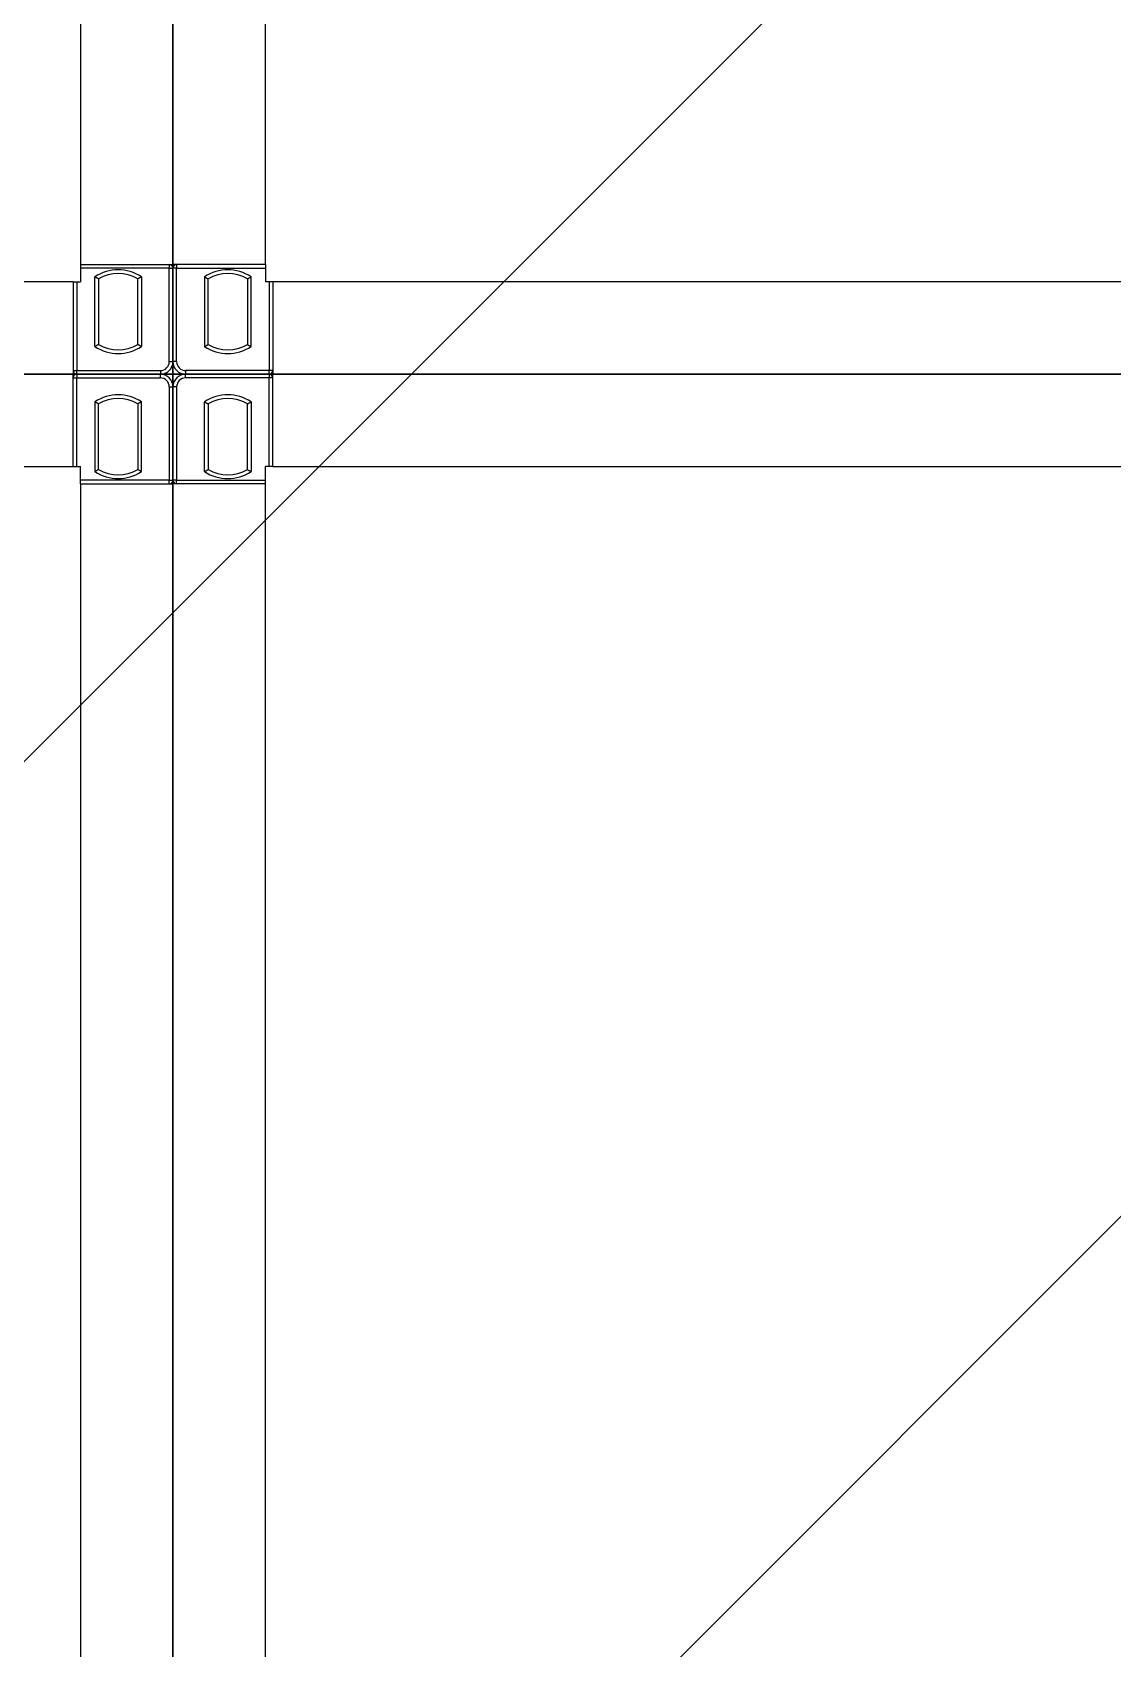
# Model space of a CAD drawing. Header units: millimetres. Extents: x 4080735 to 4152075, y -451436 to -400976.
# Drawn here: x 4146716.6 to 4146821.8, y -406991.5 to -406834.1 of the extents above; entities that cross this region are included whole.
import ezdxf

# ---------------------------------------------------------------- set-up
doc = ezdxf.new("R2010")
doc.units = ezdxf.units.MM
doc.header["$LTSCALE"] = 60
doc.layers.add('3', color=3, linetype='Continuous')

# ---------------------------------------------------------------- blocks, each defined once
blk = doc.blocks.new('KEY PLAN_NEW')
at = {"color": 253}
for p, q in [((-1286.862, -1495.504), (-1286.862, -1608.384)), ((-1280.862, -1608.384), (-1280.862, -1495.504)), ((-1286.862, -1608.384), (-1286.862, -1608.944)), ((-1280.862, -1608.384), (-1280.862, -1608.944)), ((-1287.102, -1608.944), (-1340.622, -1608.944)), ((-1287.102, -1608.944), (-1286.862, -1608.944)), ((-1280.622, -1608.944), (-1280.862, -1608.944)), ((-1227.102, -1608.944), (-1280.622, -1608.944)), ((-1340.622, -1614.944), (-1287.102, -1614.944)), ((-1287.102, -1614.944), (-1286.862, -1614.944)), ((-1286.862, -1615.504), (-1286.862, -1614.944)), ((-1280.622, -1614.944), (-1280.862, -1614.944)), ((-1280.862, -1615.504), (-1280.862, -1614.944)), ((-1280.622, -1614.944), (-1227.102, -1614.944)), ((-1286.862, -1615.504), (-1286.862, -1728.384)), ((-1280.862, -1728.384), (-1280.862, -1615.504))]:
    blk.add_line(p, q, dxfattribs=at)
at = {"color": 253, "linetype": 'Continuous'}
for p, q in [((-1286.862, -1608.384), (-1283.862, -1608.384)), ((-1283.982, -1608.504), (-1286.862, -1608.504)), ((-1286.397, -1611.045), (-1286.397, -1608.782)), ((-1286.277, -1608.849), (-1286.277, -1610.979)), ((-1285.007, -1610.979), (-1285.007, -1608.849)), ((-1284.887, -1608.782), (-1284.887, -1611.045)), ((-1283.982, -1608.384), (-1283.982, -1608.504)), ((-1283.982, -1608.504), (-1283.862, -1608.504)), ((-1283.982, -1611.534), (-1283.982, -1608.504)), ((-1280.862, -1608.384), (-1283.862, -1608.384)), ((-1283.742, -1608.504), (-1283.862, -1608.504)), ((-1283.742, -1608.384), (-1283.742, -1608.504)), ((-1283.742, -1608.504), (-1280.862, -1608.504)), ((-1283.742, -1611.534), (-1283.742, -1608.504)), ((-1282.837, -1608.782), (-1282.837, -1611.045)), ((-1282.717, -1610.979), (-1282.717, -1608.849)), ((-1281.447, -1608.849), (-1281.447, -1610.979)), ((-1281.327, -1611.045), (-1281.327, -1608.782)), ((-1287.102, -1608.944), (-1287.102, -1611.944)), ((-1286.982, -1608.944), (-1286.982, -1611.824)), ((-1280.742, -1608.944), (-1280.742, -1611.824)), ((-1280.622, -1608.944), (-1280.622, -1611.944)), ((-1287.102, -1611.824), (-1286.982, -1611.824)), ((-1287.102, -1614.944), (-1287.102, -1611.944)), ((-1286.982, -1611.944), (-1286.982, -1611.824)), ((-1286.982, -1611.824), (-1284.272, -1611.824)), ((-1286.982, -1611.944), (-1286.982, -1612.064)), ((-1284.272, -1611.824), (-1284.272, -1611.944)), ((-1284.272, -1612.064), (-1284.272, -1611.944)), ((-1283.982, -1611.534), (-1283.862, -1611.534)), ((-1283.982, -1611.824), (-1283.982, -1611.823)), ((-1283.982, -1611.824), (-1283.982, -1611.824)), ((-1283.742, -1611.534), (-1283.862, -1611.534)), ((-1283.742, -1611.824), (-1283.742, -1611.823)), ((-1283.742, -1611.824), (-1283.742, -1611.824)), ((-1283.452, -1611.824), (-1283.452, -1611.944)), ((-1280.742, -1611.824), (-1283.452, -1611.824)), ((-1283.452, -1612.064), (-1283.452, -1611.944)), ((-1280.742, -1611.944), (-1280.742, -1611.824)), ((-1280.622, -1611.824), (-1280.742, -1611.824)), ((-1280.742, -1611.944), (-1280.742, -1612.064)), ((-1280.622, -1614.944), (-1280.622, -1611.944)), ((-1287.102, -1612.064), (-1286.982, -1612.064)), ((-1286.982, -1614.944), (-1286.982, -1612.064)), ((-1286.982, -1612.064), (-1284.272, -1612.064)), ((-1283.982, -1612.064), (-1283.982, -1612.064)), ((-1283.982, -1612.064), (-1283.982, -1612.064)), ((-1283.982, -1612.354), (-1283.862, -1612.354)), ((-1283.982, -1612.354), (-1283.982, -1615.384)), ((-1283.742, -1612.354), (-1283.862, -1612.354)), ((-1283.742, -1612.064), (-1283.742, -1612.064)), ((-1283.742, -1612.064), (-1283.742, -1612.064)), ((-1283.742, -1612.354), (-1283.742, -1615.384)), ((-1280.742, -1612.064), (-1283.452, -1612.064)), ((-1280.622, -1612.064), (-1280.742, -1612.064)), ((-1280.742, -1614.944), (-1280.742, -1612.064)), ((-1286.397, -1612.842), (-1286.397, -1615.105)), ((-1286.277, -1615.039), (-1286.277, -1612.909)), ((-1285.007, -1612.909), (-1285.007, -1615.039)), ((-1284.887, -1615.105), (-1284.887, -1612.842)), ((-1282.837, -1615.105), (-1282.837, -1612.842)), ((-1282.717, -1612.909), (-1282.717, -1615.039)), ((-1281.447, -1615.039), (-1281.447, -1612.909)), ((-1281.327, -1612.842), (-1281.327, -1615.105)), ((-1283.982, -1615.384), (-1286.862, -1615.384)), ((-1286.862, -1615.504), (-1283.862, -1615.504)), ((-1283.982, -1615.504), (-1283.982, -1615.384)), ((-1283.982, -1615.384), (-1283.862, -1615.384)), ((-1283.742, -1615.384), (-1283.862, -1615.384)), ((-1280.862, -1615.504), (-1283.862, -1615.504)), ((-1283.742, -1615.504), (-1283.742, -1615.384)), ((-1283.742, -1615.384), (-1280.862, -1615.384))]:
    blk.add_line(p, q, dxfattribs=at)
at = {"color": 253}
for points in [[(-1343.862, -1491.944), (-1283.862, -1491.944), (-1283.862, -1611.944), (-1343.862, -1611.944)], [(-1283.862, -1491.944), (-1223.862, -1491.944), (-1223.862, -1611.944), (-1283.862, -1611.944)], [(-1283.862, -1731.944), (-1343.862, -1731.944), (-1343.862, -1611.944), (-1283.862, -1611.944)], [(-1283.862, -1611.944), (-1223.862, -1611.944), (-1223.862, -1731.944), (-1283.862, -1731.944)]]:
    blk.add_lwpolyline(points, close=True, dxfattribs=at)
at = {"color": 253, "linetype": 'Continuous'}
for centre, radius, start, end in [((-1285.642, -1609.914), 1.36, 56.2792, 123.7208), ((-1285.642, -1609.914), 1.24, 59.1964, 120.8036), ((-1283.982, -1608.504), 0.12, 0, 90), ((-1283.742, -1608.504), 0.12, 90, 180), ((-1282.082, -1609.914), 1.36, 56.2792, 123.7208), ((-1282.082, -1609.914), 1.24, 59.1964, 120.8036), ((-1285.642, -1609.914), 1.36, 236.2792, 303.7208), ((-1285.642, -1609.914), 1.24, 239.1964, 300.8036), ((-1282.082, -1609.914), 1.36, 236.2792, 303.7208), ((-1282.082, -1609.914), 1.24, 239.1964, 300.8036), ((-1286.982, -1611.824), 0.12, 180, 270), ((-1286.982, -1612.064), 0.12, 90, 180), ((-1284.272, -1611.534), 0.41, 270, 0), ((-1284.272, -1611.534), 0.29, 270, 0), ((-1284.272, -1612.354), 0.41, 0, 90), ((-1283.452, -1611.534), 0.41, 180, 270), ((-1283.452, -1612.354), 0.41, 90, 180), ((-1283.452, -1611.534), 0.29, 180, 270), ((-1280.742, -1611.824), 0.12, 270, 0), ((-1280.742, -1612.064), 0.12, 0, 90), ((-1284.272, -1612.354), 0.29, 0, 90), ((-1283.452, -1612.354), 0.29, 90, 180), ((-1285.642, -1613.974), 1.36, 56.2792, 123.7208), ((-1285.642, -1613.974), 1.24, 59.1964, 120.8036), ((-1282.082, -1613.974), 1.36, 56.2792, 123.7208), ((-1282.082, -1613.974), 1.24, 59.1964, 120.8036), ((-1285.642, -1613.974), 1.36, 236.2792, 303.7208), ((-1285.642, -1613.974), 1.24, 239.1964, 300.8036), ((-1282.082, -1613.974), 1.36, 236.2792, 303.7208), ((-1282.082, -1613.974), 1.24, 239.1964, 300.8036), ((-1283.982, -1615.384), 0.12, 270, 0), ((-1283.742, -1615.384), 0.12, 180, 270)]:
    blk.add_arc(centre, radius, start, end, dxfattribs=at)
for points, knots in [([(-1286.277, -1608.849), (-1286.277, -1608.848, 46), (-1286.278, -1608.848, 46), (-1286.279, -1608.848, 46), (-1286.28, -1608.847, 46), (-1286.28, -1608.847, 46), (-1286.281, -1608.846, 46), (-1286.281, -1608.846, 46), (-1286.282, -1608.846, 46), (-1286.282, -1608.845, 46), (-1286.284, -1608.844, 46), (-1286.285, -1608.844, 46), (-1286.289, -1608.842, 46), (-1286.291, -1608.841, 46), (-1286.294, -1608.839, 46), (-1286.295, -1608.838, 46), (-1286.296, -1608.838, 46), (-1286.297, -1608.837, 46), (-1286.298, -1608.837, 46), (-1286.299, -1608.836, 46), (-1286.301, -1608.835, 46), (-1286.304, -1608.833, 46), (-1286.309, -1608.83, 46), (-1286.312, -1608.829, 46), (-1286.316, -1608.826, 46), (-1286.318, -1608.826, 46), (-1286.32, -1608.824, 46), (-1286.32, -1608.824, 46), (-1286.322, -1608.823, 46), (-1286.323, -1608.823, 46), (-1286.327, -1608.821, 46), (-1286.33, -1608.819, 46), (-1286.336, -1608.815, 46), (-1286.339, -1608.813, 46), (-1286.346, -1608.81, 46), (-1286.35, -1608.808, 46), (-1286.354, -1608.806, 46), (-1286.355, -1608.805, 46), (-1286.357, -1608.804, 46), (-1286.358, -1608.804, 46), (-1286.36, -1608.802, 46), (-1286.362, -1608.801, 46), (-1286.367, -1608.798, 46), (-1286.371, -1608.796, 46), (-1286.378, -1608.792, 46), (-1286.382, -1608.79, 46), (-1286.387, -1608.787, 46), (-1286.389, -1608.786, 46), (-1286.392, -1608.785, 46), (-1286.394, -1608.784, 46), (-1286.395, -1608.783, 46), (-1286.396, -1608.783, 46), (-1286.396, -1608.783, 46), (-1286.397, -1608.782, 46)], [0, 0, 0, 0, 0.06206, 0.12459, 0.12459, 0.155854, 0.155854, 0.171487, 0.171487, 0.187119, 0.187119, 0.249648, 0.249648, 0.312178, 0.312178, 0.343442, 0.343442, 0.359075, 0.359075, 0.374707, 0.374707, 0.437236, 0.437236, 0.499766, 0.499766, 0.53103, 0.53103, 0.546663, 0.546663, 0.562295, 0.562295, 0.624824, 0.624824, 0.687353, 0.687353, 0.749883, 0.749883, 0.765515, 0.765515, 0.781147, 0.781147, 0.812412, 0.812412, 0.874941, 0.874941, 0.937471, 0.937471, 0.968735, 0.968735, 0.984368, 0.992184, 0.992184, 1, 1, 1, 1]), ([(-1284.887, -1608.782), (-1284.887, -1608.783, 46), (-1284.888, -1608.783, 46), (-1284.889, -1608.783, 46), (-1284.89, -1608.784, 46), (-1284.891, -1608.785, 46), (-1284.894, -1608.786, 46), (-1284.896, -1608.787, 46), (-1284.902, -1608.79, 46), (-1284.905, -1608.792, 46), (-1284.913, -1608.796, 46), (-1284.916, -1608.798, 46), (-1284.922, -1608.801, 46), (-1284.923, -1608.802, 46), (-1284.926, -1608.804, 46), (-1284.927, -1608.804, 46), (-1284.929, -1608.805, 46), (-1284.93, -1608.806, 46), (-1284.934, -1608.808, 46), (-1284.937, -1608.81, 46), (-1284.944, -1608.813, 46), (-1284.947, -1608.815, 46), (-1284.954, -1608.819, 46), (-1284.957, -1608.821, 46), (-1284.961, -1608.823, 46), (-1284.962, -1608.823, 46), (-1284.963, -1608.824, 46), (-1284.964, -1608.824, 46), (-1284.966, -1608.826, 46), (-1284.967, -1608.826, 46), (-1284.972, -1608.829, 46), (-1284.974, -1608.83, 46), (-1284.98, -1608.833, 46), (-1284.982, -1608.835, 46), (-1284.985, -1608.836, 46), (-1284.986, -1608.837, 46), (-1284.987, -1608.837, 46), (-1284.987, -1608.838, 46), (-1284.989, -1608.838, 46), (-1284.99, -1608.839, 46), (-1284.993, -1608.841, 46), (-1284.995, -1608.842, 46), (-1284.998, -1608.844, 46), (-1285, -1608.844, 46), (-1285.001, -1608.845, 46), (-1285.002, -1608.846, 46), (-1285.002, -1608.846, 46), (-1285.002, -1608.846, 46), (-1285.003, -1608.847, 46), (-1285.004, -1608.847, 46), (-1285.005, -1608.848, 46), (-1285.006, -1608.848, 46), (-1285.007, -1608.848, 46), (-1285.007, -1608.849, 46)], [0, 0, 0, 0, 0.00782, 0.00782, 0.015639, 0.031279, 0.031279, 0.062557, 0.062557, 0.125114, 0.125114, 0.187671, 0.187671, 0.21895, 0.21895, 0.234589, 0.234589, 0.250228, 0.250228, 0.312785, 0.312785, 0.375342, 0.375342, 0.437899, 0.437899, 0.453538, 0.453538, 0.469178, 0.469178, 0.500456, 0.500456, 0.563013, 0.563013, 0.62557, 0.62557, 0.641209, 0.641209, 0.656849, 0.656849, 0.688127, 0.688127, 0.750684, 0.750684, 0.813241, 0.813241, 0.828881, 0.828881, 0.84452, 0.84452, 0.875798, 0.875798, 0.938355, 1, 1, 1, 1]), ([(-1282.837, -1608.782), (-1282.836, -1608.783, 46), (-1282.836, -1608.783, 46), (-1282.835, -1608.783, 46), (-1282.834, -1608.784, 46), (-1282.832, -1608.785, 46), (-1282.829, -1608.786, 46), (-1282.827, -1608.787, 46), (-1282.822, -1608.79, 46), (-1282.818, -1608.792, 46), (-1282.811, -1608.796, 46), (-1282.807, -1608.798, 46), (-1282.802, -1608.801, 46), (-1282.8, -1608.802, 46), (-1282.798, -1608.804, 46), (-1282.797, -1608.804, 46), (-1282.795, -1608.805, 46), (-1282.794, -1608.806, 46), (-1282.79, -1608.808, 46), (-1282.786, -1608.81, 46), (-1282.779, -1608.813, 46), (-1282.776, -1608.815, 46), (-1282.77, -1608.819, 46), (-1282.767, -1608.821, 46), (-1282.763, -1608.823, 46), (-1282.762, -1608.823, 46), (-1282.76, -1608.824, 46), (-1282.76, -1608.824, 46), (-1282.758, -1608.826, 46), (-1282.756, -1608.826, 46), (-1282.752, -1608.829, 46), (-1282.749, -1608.83, 46), (-1282.744, -1608.833, 46), (-1282.741, -1608.835, 46), (-1282.739, -1608.836, 46), (-1282.738, -1608.837, 46), (-1282.737, -1608.837, 46), (-1282.736, -1608.838, 46), (-1282.735, -1608.838, 46), (-1282.734, -1608.839, 46), (-1282.731, -1608.841, 46), (-1282.729, -1608.842, 46), (-1282.725, -1608.844, 46), (-1282.724, -1608.844, 46), (-1282.722, -1608.845, 46), (-1282.722, -1608.846, 46), (-1282.721, -1608.846, 46), (-1282.721, -1608.846, 46), (-1282.72, -1608.847, 46), (-1282.72, -1608.847, 46), (-1282.719, -1608.848, 46), (-1282.718, -1608.848, 46), (-1282.717, -1608.848, 46), (-1282.717, -1608.849, 46)], [0, 0, 0, 0, 0.00782, 0.00782, 0.015639, 0.031279, 0.031279, 0.062557, 0.062557, 0.125114, 0.125114, 0.187671, 0.187671, 0.21895, 0.21895, 0.234589, 0.234589, 0.250228, 0.250228, 0.312785, 0.312785, 0.375342, 0.375342, 0.437899, 0.437899, 0.453538, 0.453538, 0.469178, 0.469178, 0.500456, 0.500456, 0.563013, 0.563013, 0.62557, 0.62557, 0.641209, 0.641209, 0.656849, 0.656849, 0.688127, 0.688127, 0.750684, 0.750684, 0.813241, 0.813241, 0.828881, 0.828881, 0.84452, 0.84452, 0.875798, 0.875798, 0.938355, 1, 1, 1, 1]), ([(-1281.447, -1608.849), (-1281.447, -1608.848, 46), (-1281.446, -1608.848, 46), (-1281.445, -1608.848, 46), (-1281.444, -1608.847, 46), (-1281.443, -1608.847, 46), (-1281.442, -1608.846, 46), (-1281.442, -1608.846, 46), (-1281.442, -1608.846, 46), (-1281.441, -1608.845, 46), (-1281.44, -1608.844, 46), (-1281.438, -1608.844, 46), (-1281.435, -1608.842, 46), (-1281.433, -1608.841, 46), (-1281.43, -1608.839, 46), (-1281.429, -1608.838, 46), (-1281.427, -1608.838, 46), (-1281.427, -1608.837, 46), (-1281.426, -1608.837, 46), (-1281.425, -1608.836, 46), (-1281.422, -1608.835, 46), (-1281.42, -1608.833, 46), (-1281.414, -1608.83, 46), (-1281.412, -1608.829, 46), (-1281.407, -1608.826, 46), (-1281.406, -1608.826, 46), (-1281.404, -1608.824, 46), (-1281.403, -1608.824, 46), (-1281.402, -1608.823, 46), (-1281.401, -1608.823, 46), (-1281.397, -1608.821, 46), (-1281.394, -1608.819, 46), (-1281.387, -1608.815, 46), (-1281.384, -1608.813, 46), (-1281.377, -1608.81, 46), (-1281.374, -1608.808, 46), (-1281.37, -1608.806, 46), (-1281.369, -1608.805, 46), (-1281.367, -1608.804, 46), (-1281.366, -1608.804, 46), (-1281.363, -1608.802, 46), (-1281.362, -1608.801, 46), (-1281.356, -1608.798, 46), (-1281.353, -1608.796, 46), (-1281.345, -1608.792, 46), (-1281.342, -1608.79, 46), (-1281.336, -1608.787, 46), (-1281.334, -1608.786, 46), (-1281.331, -1608.785, 46), (-1281.33, -1608.784, 46), (-1281.329, -1608.783, 46), (-1281.328, -1608.783, 46), (-1281.327, -1608.783, 46), (-1281.327, -1608.782, 46)], [0, 0, 0, 0, 0.06206, 0.12459, 0.12459, 0.155854, 0.155854, 0.171487, 0.171487, 0.187119, 0.187119, 0.249648, 0.249648, 0.312178, 0.312178, 0.343442, 0.343442, 0.359075, 0.359075, 0.374707, 0.374707, 0.437236, 0.437236, 0.499766, 0.499766, 0.53103, 0.53103, 0.546663, 0.546663, 0.562295, 0.562295, 0.624824, 0.624824, 0.687353, 0.687353, 0.749883, 0.749883, 0.765515, 0.765515, 0.781147, 0.781147, 0.812412, 0.812412, 0.874941, 0.874941, 0.937471, 0.937471, 0.968735, 0.968735, 0.984368, 0.992184, 0.992184, 1, 1, 1, 1]), ([(-1286.277, -1610.979), (-1286.277, -1610.979, 46), (-1286.278, -1610.979, 46), (-1286.279, -1610.98, 46), (-1286.28, -1610.98, 46), (-1286.28, -1610.981, 46), (-1286.281, -1610.981, 46), (-1286.281, -1610.981, 46), (-1286.282, -1610.982, 46), (-1286.282, -1610.982, 46), (-1286.284, -1610.983, 46), (-1286.285, -1610.984, 46), (-1286.289, -1610.985, 46), (-1286.291, -1610.986, 46), (-1286.294, -1610.988, 46), (-1286.295, -1610.989, 46), (-1286.296, -1610.99, 46), (-1286.297, -1610.99, 46), (-1286.298, -1610.991, 46), (-1286.299, -1610.991, 46), (-1286.301, -1610.993, 46), (-1286.304, -1610.994, 46), (-1286.309, -1610.997, 46), (-1286.312, -1610.998, 46), (-1286.316, -1611.001, 46), (-1286.318, -1611.002, 46), (-1286.32, -1611.003, 46), (-1286.32, -1611.003, 46), (-1286.322, -1611.004, 46), (-1286.323, -1611.004, 46), (-1286.327, -1611.007, 46), (-1286.33, -1611.008, 46), (-1286.336, -1611.012, 46), (-1286.339, -1611.014, 46), (-1286.346, -1611.017, 46), (-1286.35, -1611.019, 46), (-1286.354, -1611.022, 46), (-1286.355, -1611.022, 46), (-1286.357, -1611.023, 46), (-1286.358, -1611.024, 46), (-1286.36, -1611.025, 46), (-1286.362, -1611.026, 46), (-1286.367, -1611.029, 46), (-1286.371, -1611.031, 46), (-1286.378, -1611.035, 46), (-1286.382, -1611.037, 46), (-1286.387, -1611.04, 46), (-1286.389, -1611.041, 46), (-1286.392, -1611.042, 46), (-1286.394, -1611.043, 46), (-1286.395, -1611.044, 46), (-1286.396, -1611.044, 46), (-1286.396, -1611.045, 46), (-1286.397, -1611.045, 46)], [0, 0, 0, 0, 0.06206, 0.12459, 0.12459, 0.155854, 0.155854, 0.171487, 0.171487, 0.187119, 0.187119, 0.249648, 0.249648, 0.312178, 0.312178, 0.343442, 0.343442, 0.359075, 0.359075, 0.374707, 0.374707, 0.437236, 0.437236, 0.499766, 0.499766, 0.53103, 0.53103, 0.546663, 0.546663, 0.562295, 0.562295, 0.624824, 0.624824, 0.687353, 0.687353, 0.749883, 0.749883, 0.765515, 0.765515, 0.781147, 0.781147, 0.812412, 0.812412, 0.874941, 0.874941, 0.937471, 0.937471, 0.968735, 0.968735, 0.984368, 0.992184, 0.992184, 1, 1, 1, 1]), ([(-1284.887, -1611.045), (-1284.887, -1611.045, 46), (-1284.888, -1611.044, 46), (-1284.889, -1611.044, 46), (-1284.89, -1611.043, 46), (-1284.891, -1611.042, 46), (-1284.894, -1611.041, 46), (-1284.896, -1611.04, 46), (-1284.902, -1611.037, 46), (-1284.905, -1611.035, 46), (-1284.913, -1611.031, 46), (-1284.916, -1611.029, 46), (-1284.922, -1611.026, 46), (-1284.923, -1611.025, 46), (-1284.926, -1611.024, 46), (-1284.927, -1611.023, 46), (-1284.929, -1611.022, 46), (-1284.93, -1611.022, 46), (-1284.934, -1611.019, 46), (-1284.937, -1611.017, 46), (-1284.944, -1611.014, 46), (-1284.947, -1611.012, 46), (-1284.954, -1611.008, 46), (-1284.957, -1611.007, 46), (-1284.961, -1611.004, 46), (-1284.962, -1611.004, 46), (-1284.963, -1611.003, 46), (-1284.964, -1611.003, 46), (-1284.966, -1611.002, 46), (-1284.967, -1611.001, 46), (-1284.972, -1610.998, 46), (-1284.974, -1610.997, 46), (-1284.98, -1610.994, 46), (-1284.982, -1610.993, 46), (-1284.985, -1610.991, 46), (-1284.986, -1610.991, 46), (-1284.987, -1610.99, 46), (-1284.987, -1610.99, 46), (-1284.989, -1610.989, 46), (-1284.99, -1610.988, 46), (-1284.993, -1610.986, 46), (-1284.995, -1610.985, 46), (-1284.998, -1610.984, 46), (-1285, -1610.983, 46), (-1285.001, -1610.982, 46), (-1285.002, -1610.982, 46), (-1285.002, -1610.981, 46), (-1285.002, -1610.981, 46), (-1285.003, -1610.981, 46), (-1285.004, -1610.98, 46), (-1285.005, -1610.98, 46), (-1285.006, -1610.979, 46), (-1285.007, -1610.979, 46), (-1285.007, -1610.979, 46)], [0, 0, 0, 0, 0.00782, 0.00782, 0.015639, 0.031279, 0.031279, 0.062557, 0.062557, 0.125114, 0.125114, 0.187671, 0.187671, 0.21895, 0.21895, 0.234589, 0.234589, 0.250228, 0.250228, 0.312785, 0.312785, 0.375342, 0.375342, 0.437899, 0.437899, 0.453538, 0.453538, 0.469178, 0.469178, 0.500456, 0.500456, 0.563013, 0.563013, 0.62557, 0.62557, 0.641209, 0.641209, 0.656849, 0.656849, 0.688127, 0.688127, 0.750684, 0.750684, 0.813241, 0.813241, 0.828881, 0.828881, 0.84452, 0.84452, 0.875798, 0.875798, 0.938355, 1, 1, 1, 1]), ([(-1282.837, -1611.045), (-1282.836, -1611.045, 46), (-1282.836, -1611.044, 46), (-1282.835, -1611.044, 46), (-1282.834, -1611.043, 46), (-1282.832, -1611.042, 46), (-1282.829, -1611.041, 46), (-1282.827, -1611.04, 46), (-1282.822, -1611.037, 46), (-1282.818, -1611.035, 46), (-1282.811, -1611.031, 46), (-1282.807, -1611.029, 46), (-1282.802, -1611.026, 46), (-1282.8, -1611.025, 46), (-1282.798, -1611.024, 46), (-1282.797, -1611.023, 46), (-1282.795, -1611.022, 46), (-1282.794, -1611.022, 46), (-1282.79, -1611.019, 46), (-1282.786, -1611.017, 46), (-1282.779, -1611.014, 46), (-1282.776, -1611.012, 46), (-1282.77, -1611.008, 46), (-1282.767, -1611.007, 46), (-1282.763, -1611.004, 46), (-1282.762, -1611.004, 46), (-1282.76, -1611.003, 46), (-1282.76, -1611.003, 46), (-1282.758, -1611.002, 46), (-1282.756, -1611.001, 46), (-1282.752, -1610.998, 46), (-1282.749, -1610.997, 46), (-1282.744, -1610.994, 46), (-1282.741, -1610.993, 46), (-1282.739, -1610.991, 46), (-1282.738, -1610.991, 46), (-1282.737, -1610.99, 46), (-1282.736, -1610.99, 46), (-1282.735, -1610.989, 46), (-1282.734, -1610.988, 46), (-1282.731, -1610.986, 46), (-1282.729, -1610.985, 46), (-1282.725, -1610.984, 46), (-1282.724, -1610.983, 46), (-1282.722, -1610.982, 46), (-1282.722, -1610.982, 46), (-1282.721, -1610.981, 46), (-1282.721, -1610.981, 46), (-1282.72, -1610.981, 46), (-1282.72, -1610.98, 46), (-1282.719, -1610.98, 46), (-1282.718, -1610.979, 46), (-1282.717, -1610.979, 46), (-1282.717, -1610.979, 46)], [0, 0, 0, 0, 0.00782, 0.00782, 0.015639, 0.031279, 0.031279, 0.062557, 0.062557, 0.125114, 0.125114, 0.187671, 0.187671, 0.21895, 0.21895, 0.234589, 0.234589, 0.250228, 0.250228, 0.312785, 0.312785, 0.375342, 0.375342, 0.437899, 0.437899, 0.453538, 0.453538, 0.469178, 0.469178, 0.500456, 0.500456, 0.563013, 0.563013, 0.62557, 0.62557, 0.641209, 0.641209, 0.656849, 0.656849, 0.688127, 0.688127, 0.750684, 0.750684, 0.813241, 0.813241, 0.828881, 0.828881, 0.84452, 0.84452, 0.875798, 0.875798, 0.938355, 1, 1, 1, 1]), ([(-1281.447, -1610.979), (-1281.447, -1610.979, 46), (-1281.446, -1610.979, 46), (-1281.445, -1610.98, 46), (-1281.444, -1610.98, 46), (-1281.443, -1610.981, 46), (-1281.442, -1610.981, 46), (-1281.442, -1610.981, 46), (-1281.442, -1610.982, 46), (-1281.441, -1610.982, 46), (-1281.44, -1610.983, 46), (-1281.438, -1610.984, 46), (-1281.435, -1610.985, 46), (-1281.433, -1610.986, 46), (-1281.43, -1610.988, 46), (-1281.429, -1610.989, 46), (-1281.427, -1610.99, 46), (-1281.427, -1610.99, 46), (-1281.426, -1610.991, 46), (-1281.425, -1610.991, 46), (-1281.422, -1610.993, 46), (-1281.42, -1610.994, 46), (-1281.414, -1610.997, 46), (-1281.412, -1610.998, 46), (-1281.407, -1611.001, 46), (-1281.406, -1611.002, 46), (-1281.404, -1611.003, 46), (-1281.403, -1611.003, 46), (-1281.402, -1611.004, 46), (-1281.401, -1611.004, 46), (-1281.397, -1611.007, 46), (-1281.394, -1611.008, 46), (-1281.387, -1611.012, 46), (-1281.384, -1611.014, 46), (-1281.377, -1611.017, 46), (-1281.374, -1611.019, 46), (-1281.37, -1611.022, 46), (-1281.369, -1611.022, 46), (-1281.367, -1611.023, 46), (-1281.366, -1611.024, 46), (-1281.363, -1611.025, 46), (-1281.362, -1611.026, 46), (-1281.356, -1611.029, 46), (-1281.353, -1611.031, 46), (-1281.345, -1611.035, 46), (-1281.342, -1611.037, 46), (-1281.336, -1611.04, 46), (-1281.334, -1611.041, 46), (-1281.331, -1611.042, 46), (-1281.33, -1611.043, 46), (-1281.329, -1611.044, 46), (-1281.328, -1611.044, 46), (-1281.327, -1611.045, 46), (-1281.327, -1611.045, 46)], [0, 0, 0, 0, 0.06206, 0.12459, 0.12459, 0.155854, 0.155854, 0.171487, 0.171487, 0.187119, 0.187119, 0.249648, 0.249648, 0.312178, 0.312178, 0.343442, 0.343442, 0.359075, 0.359075, 0.374707, 0.374707, 0.437236, 0.437236, 0.499766, 0.499766, 0.53103, 0.53103, 0.546663, 0.546663, 0.562295, 0.562295, 0.624824, 0.624824, 0.687353, 0.687353, 0.749883, 0.749883, 0.765515, 0.765515, 0.781147, 0.781147, 0.812412, 0.812412, 0.874941, 0.874941, 0.937471, 0.937471, 0.968735, 0.968735, 0.984368, 0.992184, 0.992184, 1, 1, 1, 1]), ([(-1286.277, -1612.909), (-1286.277, -1612.908, 46), (-1286.278, -1612.908, 46), (-1286.279, -1612.908, 46), (-1286.28, -1612.907, 46), (-1286.28, -1612.907, 46), (-1286.281, -1612.906, 46), (-1286.281, -1612.906, 46), (-1286.282, -1612.906, 46), (-1286.282, -1612.905, 46), (-1286.284, -1612.904, 46), (-1286.285, -1612.904, 46), (-1286.289, -1612.902, 46), (-1286.291, -1612.901, 46), (-1286.294, -1612.899, 46), (-1286.295, -1612.898, 46), (-1286.296, -1612.898, 46), (-1286.297, -1612.897, 46), (-1286.298, -1612.897, 46), (-1286.299, -1612.896, 46), (-1286.301, -1612.895, 46), (-1286.304, -1612.893, 46), (-1286.309, -1612.89, 46), (-1286.312, -1612.889, 46), (-1286.316, -1612.886, 46), (-1286.318, -1612.886, 46), (-1286.32, -1612.884, 46), (-1286.32, -1612.884, 46), (-1286.322, -1612.883, 46), (-1286.323, -1612.883, 46), (-1286.327, -1612.881, 46), (-1286.33, -1612.879, 46), (-1286.336, -1612.875, 46), (-1286.339, -1612.873, 46), (-1286.346, -1612.87, 46), (-1286.35, -1612.868, 46), (-1286.354, -1612.866, 46), (-1286.355, -1612.865, 46), (-1286.357, -1612.864, 46), (-1286.358, -1612.864, 46), (-1286.36, -1612.862, 46), (-1286.362, -1612.861, 46), (-1286.367, -1612.858, 46), (-1286.371, -1612.856, 46), (-1286.378, -1612.852, 46), (-1286.382, -1612.85, 46), (-1286.387, -1612.847, 46), (-1286.389, -1612.846, 46), (-1286.392, -1612.845, 46), (-1286.394, -1612.844, 46), (-1286.395, -1612.843, 46), (-1286.396, -1612.843, 46), (-1286.396, -1612.843, 46), (-1286.397, -1612.842, 46)], [0, 0, 0, 0, 0.06206, 0.12459, 0.12459, 0.155854, 0.155854, 0.171487, 0.171487, 0.187119, 0.187119, 0.249648, 0.249648, 0.312178, 0.312178, 0.343442, 0.343442, 0.359075, 0.359075, 0.374707, 0.374707, 0.437236, 0.437236, 0.499766, 0.499766, 0.53103, 0.53103, 0.546663, 0.546663, 0.562295, 0.562295, 0.624824, 0.624824, 0.687353, 0.687353, 0.749883, 0.749883, 0.765515, 0.765515, 0.781147, 0.781147, 0.812412, 0.812412, 0.874941, 0.874941, 0.937471, 0.937471, 0.968735, 0.968735, 0.984368, 0.992184, 0.992184, 1, 1, 1, 1]), ([(-1284.887, -1612.842), (-1284.887, -1612.843, 46), (-1284.888, -1612.843, 46), (-1284.889, -1612.843, 46), (-1284.89, -1612.844, 46), (-1284.891, -1612.845, 46), (-1284.894, -1612.846, 46), (-1284.896, -1612.847, 46), (-1284.902, -1612.85, 46), (-1284.905, -1612.852, 46), (-1284.913, -1612.856, 46), (-1284.916, -1612.858, 46), (-1284.922, -1612.861, 46), (-1284.923, -1612.862, 46), (-1284.926, -1612.864, 46), (-1284.927, -1612.864, 46), (-1284.929, -1612.865, 46), (-1284.93, -1612.866, 46), (-1284.934, -1612.868, 46), (-1284.937, -1612.87, 46), (-1284.944, -1612.873, 46), (-1284.947, -1612.875, 46), (-1284.954, -1612.879, 46), (-1284.957, -1612.881, 46), (-1284.961, -1612.883, 46), (-1284.962, -1612.883, 46), (-1284.963, -1612.884, 46), (-1284.964, -1612.884, 46), (-1284.966, -1612.886, 46), (-1284.967, -1612.886, 46), (-1284.972, -1612.889, 46), (-1284.974, -1612.89, 46), (-1284.98, -1612.893, 46), (-1284.982, -1612.895, 46), (-1284.985, -1612.896, 46), (-1284.986, -1612.897, 46), (-1284.987, -1612.897, 46), (-1284.987, -1612.898, 46), (-1284.989, -1612.898, 46), (-1284.99, -1612.899, 46), (-1284.993, -1612.901, 46), (-1284.995, -1612.902, 46), (-1284.998, -1612.904, 46), (-1285, -1612.904, 46), (-1285.001, -1612.905, 46), (-1285.002, -1612.906, 46), (-1285.002, -1612.906, 46), (-1285.002, -1612.906, 46), (-1285.003, -1612.907, 46), (-1285.004, -1612.907, 46), (-1285.005, -1612.908, 46), (-1285.006, -1612.908, 46), (-1285.007, -1612.908, 46), (-1285.007, -1612.909, 46)], [0, 0, 0, 0, 0.00782, 0.00782, 0.015639, 0.031279, 0.031279, 0.062557, 0.062557, 0.125114, 0.125114, 0.187671, 0.187671, 0.21895, 0.21895, 0.234589, 0.234589, 0.250228, 0.250228, 0.312785, 0.312785, 0.375342, 0.375342, 0.437899, 0.437899, 0.453538, 0.453538, 0.469178, 0.469178, 0.500456, 0.500456, 0.563013, 0.563013, 0.62557, 0.62557, 0.641209, 0.641209, 0.656849, 0.656849, 0.688127, 0.688127, 0.750684, 0.750684, 0.813241, 0.813241, 0.828881, 0.828881, 0.84452, 0.84452, 0.875798, 0.875798, 0.938355, 1, 1, 1, 1]), ([(-1282.837, -1612.842), (-1282.836, -1612.843, 46), (-1282.836, -1612.843, 46), (-1282.835, -1612.843, 46), (-1282.834, -1612.844, 46), (-1282.832, -1612.845, 46), (-1282.829, -1612.846, 46), (-1282.827, -1612.847, 46), (-1282.822, -1612.85, 46), (-1282.818, -1612.852, 46), (-1282.811, -1612.856, 46), (-1282.807, -1612.858, 46), (-1282.802, -1612.861, 46), (-1282.8, -1612.862, 46), (-1282.798, -1612.864, 46), (-1282.797, -1612.864, 46), (-1282.795, -1612.865, 46), (-1282.794, -1612.866, 46), (-1282.79, -1612.868, 46), (-1282.786, -1612.87, 46), (-1282.779, -1612.873, 46), (-1282.776, -1612.875, 46), (-1282.77, -1612.879, 46), (-1282.767, -1612.881, 46), (-1282.763, -1612.883, 46), (-1282.762, -1612.883, 46), (-1282.76, -1612.884, 46), (-1282.76, -1612.884, 46), (-1282.758, -1612.886, 46), (-1282.756, -1612.886, 46), (-1282.752, -1612.889, 46), (-1282.749, -1612.89, 46), (-1282.744, -1612.893, 46), (-1282.741, -1612.895, 46), (-1282.739, -1612.896, 46), (-1282.738, -1612.897, 46), (-1282.737, -1612.897, 46), (-1282.736, -1612.898, 46), (-1282.735, -1612.898, 46), (-1282.734, -1612.899, 46), (-1282.731, -1612.901, 46), (-1282.729, -1612.902, 46), (-1282.725, -1612.904, 46), (-1282.724, -1612.904, 46), (-1282.722, -1612.905, 46), (-1282.722, -1612.906, 46), (-1282.721, -1612.906, 46), (-1282.721, -1612.906, 46), (-1282.72, -1612.907, 46), (-1282.72, -1612.907, 46), (-1282.719, -1612.908, 46), (-1282.718, -1612.908, 46), (-1282.717, -1612.908, 46), (-1282.717, -1612.909, 46)], [0, 0, 0, 0, 0.00782, 0.00782, 0.015639, 0.031279, 0.031279, 0.062557, 0.062557, 0.125114, 0.125114, 0.187671, 0.187671, 0.21895, 0.21895, 0.234589, 0.234589, 0.250228, 0.250228, 0.312785, 0.312785, 0.375342, 0.375342, 0.437899, 0.437899, 0.453538, 0.453538, 0.469178, 0.469178, 0.500456, 0.500456, 0.563013, 0.563013, 0.62557, 0.62557, 0.641209, 0.641209, 0.656849, 0.656849, 0.688127, 0.688127, 0.750684, 0.750684, 0.813241, 0.813241, 0.828881, 0.828881, 0.84452, 0.84452, 0.875798, 0.875798, 0.938355, 1, 1, 1, 1]), ([(-1281.447, -1612.909), (-1281.447, -1612.908, 46), (-1281.446, -1612.908, 46), (-1281.445, -1612.908, 46), (-1281.444, -1612.907, 46), (-1281.443, -1612.907, 46), (-1281.442, -1612.906, 46), (-1281.442, -1612.906, 46), (-1281.442, -1612.906, 46), (-1281.441, -1612.905, 46), (-1281.44, -1612.904, 46), (-1281.438, -1612.904, 46), (-1281.435, -1612.902, 46), (-1281.433, -1612.901, 46), (-1281.43, -1612.899, 46), (-1281.429, -1612.898, 46), (-1281.427, -1612.898, 46), (-1281.427, -1612.897, 46), (-1281.426, -1612.897, 46), (-1281.425, -1612.896, 46), (-1281.422, -1612.895, 46), (-1281.42, -1612.893, 46), (-1281.414, -1612.89, 46), (-1281.412, -1612.889, 46), (-1281.407, -1612.886, 46), (-1281.406, -1612.886, 46), (-1281.404, -1612.884, 46), (-1281.403, -1612.884, 46), (-1281.402, -1612.883, 46), (-1281.401, -1612.883, 46), (-1281.397, -1612.881, 46), (-1281.394, -1612.879, 46), (-1281.387, -1612.875, 46), (-1281.384, -1612.873, 46), (-1281.377, -1612.87, 46), (-1281.374, -1612.868, 46), (-1281.37, -1612.866, 46), (-1281.369, -1612.865, 46), (-1281.367, -1612.864, 46), (-1281.366, -1612.864, 46), (-1281.363, -1612.862, 46), (-1281.362, -1612.861, 46), (-1281.356, -1612.858, 46), (-1281.353, -1612.856, 46), (-1281.345, -1612.852, 46), (-1281.342, -1612.85, 46), (-1281.336, -1612.847, 46), (-1281.334, -1612.846, 46), (-1281.331, -1612.845, 46), (-1281.33, -1612.844, 46), (-1281.329, -1612.843, 46), (-1281.328, -1612.843, 46), (-1281.327, -1612.843, 46), (-1281.327, -1612.842, 46)], [0, 0, 0, 0, 0.06206, 0.12459, 0.12459, 0.155854, 0.155854, 0.171487, 0.171487, 0.187119, 0.187119, 0.249648, 0.249648, 0.312178, 0.312178, 0.343442, 0.343442, 0.359075, 0.359075, 0.374707, 0.374707, 0.437236, 0.437236, 0.499766, 0.499766, 0.53103, 0.53103, 0.546663, 0.546663, 0.562295, 0.562295, 0.624824, 0.624824, 0.687353, 0.687353, 0.749883, 0.749883, 0.765515, 0.765515, 0.781147, 0.781147, 0.812412, 0.812412, 0.874941, 0.874941, 0.937471, 0.937471, 0.968735, 0.968735, 0.984368, 0.992184, 0.992184, 1, 1, 1, 1]), ([(-1286.277, -1615.039), (-1286.277, -1615.039, 46), (-1286.278, -1615.039, 46), (-1286.279, -1615.04, 46), (-1286.28, -1615.04, 46), (-1286.28, -1615.041, 46), (-1286.281, -1615.041, 46), (-1286.281, -1615.041, 46), (-1286.282, -1615.042, 46), (-1286.282, -1615.042, 46), (-1286.284, -1615.043, 46), (-1286.285, -1615.044, 46), (-1286.289, -1615.045, 46), (-1286.291, -1615.046, 46), (-1286.294, -1615.048, 46), (-1286.295, -1615.049, 46), (-1286.296, -1615.05, 46), (-1286.297, -1615.05, 46), (-1286.298, -1615.051, 46), (-1286.299, -1615.051, 46), (-1286.301, -1615.053, 46), (-1286.304, -1615.054, 46), (-1286.309, -1615.057, 46), (-1286.312, -1615.058, 46), (-1286.316, -1615.061, 46), (-1286.318, -1615.062, 46), (-1286.32, -1615.063, 46), (-1286.32, -1615.063, 46), (-1286.322, -1615.064, 46), (-1286.323, -1615.064, 46), (-1286.327, -1615.067, 46), (-1286.33, -1615.068, 46), (-1286.336, -1615.072, 46), (-1286.339, -1615.074, 46), (-1286.346, -1615.077, 46), (-1286.35, -1615.079, 46), (-1286.354, -1615.082, 46), (-1286.355, -1615.082, 46), (-1286.357, -1615.083, 46), (-1286.358, -1615.084, 46), (-1286.36, -1615.085, 46), (-1286.362, -1615.086, 46), (-1286.367, -1615.089, 46), (-1286.371, -1615.091, 46), (-1286.378, -1615.095, 46), (-1286.382, -1615.097, 46), (-1286.387, -1615.1, 46), (-1286.389, -1615.101, 46), (-1286.392, -1615.102, 46), (-1286.394, -1615.103, 46), (-1286.395, -1615.104, 46), (-1286.396, -1615.104, 46), (-1286.396, -1615.105, 46), (-1286.397, -1615.105, 46)], [0, 0, 0, 0, 0.06206, 0.12459, 0.12459, 0.155854, 0.155854, 0.171487, 0.171487, 0.187119, 0.187119, 0.249648, 0.249648, 0.312178, 0.312178, 0.343442, 0.343442, 0.359075, 0.359075, 0.374707, 0.374707, 0.437236, 0.437236, 0.499766, 0.499766, 0.53103, 0.53103, 0.546663, 0.546663, 0.562295, 0.562295, 0.624824, 0.624824, 0.687353, 0.687353, 0.749883, 0.749883, 0.765515, 0.765515, 0.781147, 0.781147, 0.812412, 0.812412, 0.874941, 0.874941, 0.937471, 0.937471, 0.968735, 0.968735, 0.984368, 0.992184, 0.992184, 1, 1, 1, 1]), ([(-1284.887, -1615.105), (-1284.887, -1615.105, 46), (-1284.888, -1615.104, 46), (-1284.889, -1615.104, 46), (-1284.89, -1615.103, 46), (-1284.891, -1615.102, 46), (-1284.894, -1615.101, 46), (-1284.896, -1615.1, 46), (-1284.902, -1615.097, 46), (-1284.905, -1615.095, 46), (-1284.913, -1615.091, 46), (-1284.916, -1615.089, 46), (-1284.922, -1615.086, 46), (-1284.923, -1615.085, 46), (-1284.926, -1615.084, 46), (-1284.927, -1615.083, 46), (-1284.929, -1615.082, 46), (-1284.93, -1615.082, 46), (-1284.934, -1615.079, 46), (-1284.937, -1615.077, 46), (-1284.944, -1615.074, 46), (-1284.947, -1615.072, 46), (-1284.954, -1615.068, 46), (-1284.957, -1615.067, 46), (-1284.961, -1615.064, 46), (-1284.962, -1615.064, 46), (-1284.963, -1615.063, 46), (-1284.964, -1615.063, 46), (-1284.966, -1615.062, 46), (-1284.967, -1615.061, 46), (-1284.972, -1615.058, 46), (-1284.974, -1615.057, 46), (-1284.98, -1615.054, 46), (-1284.982, -1615.053, 46), (-1284.985, -1615.051, 46), (-1284.986, -1615.051, 46), (-1284.987, -1615.05, 46), (-1284.987, -1615.05, 46), (-1284.989, -1615.049, 46), (-1284.99, -1615.048, 46), (-1284.993, -1615.046, 46), (-1284.995, -1615.045, 46), (-1284.998, -1615.044, 46), (-1285, -1615.043, 46), (-1285.001, -1615.042, 46), (-1285.002, -1615.042, 46), (-1285.002, -1615.041, 46), (-1285.002, -1615.041, 46), (-1285.003, -1615.041, 46), (-1285.004, -1615.04, 46), (-1285.005, -1615.04, 46), (-1285.006, -1615.039, 46), (-1285.007, -1615.039, 46), (-1285.007, -1615.039, 46)], [0, 0, 0, 0, 0.00782, 0.00782, 0.015639, 0.031279, 0.031279, 0.062557, 0.062557, 0.125114, 0.125114, 0.187671, 0.187671, 0.21895, 0.21895, 0.234589, 0.234589, 0.250228, 0.250228, 0.312785, 0.312785, 0.375342, 0.375342, 0.437899, 0.437899, 0.453538, 0.453538, 0.469178, 0.469178, 0.500456, 0.500456, 0.563013, 0.563013, 0.62557, 0.62557, 0.641209, 0.641209, 0.656849, 0.656849, 0.688127, 0.688127, 0.750684, 0.750684, 0.813241, 0.813241, 0.828881, 0.828881, 0.84452, 0.84452, 0.875798, 0.875798, 0.938355, 1, 1, 1, 1]), ([(-1282.837, -1615.105), (-1282.836, -1615.105, 46), (-1282.836, -1615.104, 46), (-1282.835, -1615.104, 46), (-1282.834, -1615.103, 46), (-1282.832, -1615.102, 46), (-1282.829, -1615.101, 46), (-1282.827, -1615.1, 46), (-1282.822, -1615.097, 46), (-1282.818, -1615.095, 46), (-1282.811, -1615.091, 46), (-1282.807, -1615.089, 46), (-1282.802, -1615.086, 46), (-1282.8, -1615.085, 46), (-1282.798, -1615.084, 46), (-1282.797, -1615.083, 46), (-1282.795, -1615.082, 46), (-1282.794, -1615.082, 46), (-1282.79, -1615.079, 46), (-1282.786, -1615.077, 46), (-1282.779, -1615.074, 46), (-1282.776, -1615.072, 46), (-1282.77, -1615.068, 46), (-1282.767, -1615.067, 46), (-1282.763, -1615.064, 46), (-1282.762, -1615.064, 46), (-1282.76, -1615.063, 46), (-1282.76, -1615.063, 46), (-1282.758, -1615.062, 46), (-1282.756, -1615.061, 46), (-1282.752, -1615.058, 46), (-1282.749, -1615.057, 46), (-1282.744, -1615.054, 46), (-1282.741, -1615.053, 46), (-1282.739, -1615.051, 46), (-1282.738, -1615.051, 46), (-1282.737, -1615.05, 46), (-1282.736, -1615.05, 46), (-1282.735, -1615.049, 46), (-1282.734, -1615.048, 46), (-1282.731, -1615.046, 46), (-1282.729, -1615.045, 46), (-1282.725, -1615.044, 46), (-1282.724, -1615.043, 46), (-1282.722, -1615.042, 46), (-1282.722, -1615.042, 46), (-1282.721, -1615.041, 46), (-1282.721, -1615.041, 46), (-1282.72, -1615.041, 46), (-1282.72, -1615.04, 46), (-1282.719, -1615.04, 46), (-1282.718, -1615.039, 46), (-1282.717, -1615.039, 46), (-1282.717, -1615.039, 46)], [0, 0, 0, 0, 0.00782, 0.00782, 0.015639, 0.031279, 0.031279, 0.062557, 0.062557, 0.125114, 0.125114, 0.187671, 0.187671, 0.21895, 0.21895, 0.234589, 0.234589, 0.250228, 0.250228, 0.312785, 0.312785, 0.375342, 0.375342, 0.437899, 0.437899, 0.453538, 0.453538, 0.469178, 0.469178, 0.500456, 0.500456, 0.563013, 0.563013, 0.62557, 0.62557, 0.641209, 0.641209, 0.656849, 0.656849, 0.688127, 0.688127, 0.750684, 0.750684, 0.813241, 0.813241, 0.828881, 0.828881, 0.84452, 0.84452, 0.875798, 0.875798, 0.938355, 1, 1, 1, 1]), ([(-1281.447, -1615.039), (-1281.447, -1615.039, 46), (-1281.446, -1615.039, 46), (-1281.445, -1615.04, 46), (-1281.444, -1615.04, 46), (-1281.443, -1615.041, 46), (-1281.442, -1615.041, 46), (-1281.442, -1615.041, 46), (-1281.442, -1615.042, 46), (-1281.441, -1615.042, 46), (-1281.44, -1615.043, 46), (-1281.438, -1615.044, 46), (-1281.435, -1615.045, 46), (-1281.433, -1615.046, 46), (-1281.43, -1615.048, 46), (-1281.429, -1615.049, 46), (-1281.427, -1615.05, 46), (-1281.427, -1615.05, 46), (-1281.426, -1615.051, 46), (-1281.425, -1615.051, 46), (-1281.422, -1615.053, 46), (-1281.42, -1615.054, 46), (-1281.414, -1615.057, 46), (-1281.412, -1615.058, 46), (-1281.407, -1615.061, 46), (-1281.406, -1615.062, 46), (-1281.404, -1615.063, 46), (-1281.403, -1615.063, 46), (-1281.402, -1615.064, 46), (-1281.401, -1615.064, 46), (-1281.397, -1615.067, 46), (-1281.394, -1615.068, 46), (-1281.387, -1615.072, 46), (-1281.384, -1615.074, 46), (-1281.377, -1615.077, 46), (-1281.374, -1615.079, 46), (-1281.37, -1615.082, 46), (-1281.369, -1615.082, 46), (-1281.367, -1615.083, 46), (-1281.366, -1615.084, 46), (-1281.363, -1615.085, 46), (-1281.362, -1615.086, 46), (-1281.356, -1615.089, 46), (-1281.353, -1615.091, 46), (-1281.345, -1615.095, 46), (-1281.342, -1615.097, 46), (-1281.336, -1615.1, 46), (-1281.334, -1615.101, 46), (-1281.331, -1615.102, 46), (-1281.33, -1615.103, 46), (-1281.329, -1615.104, 46), (-1281.328, -1615.104, 46), (-1281.327, -1615.105, 46), (-1281.327, -1615.105, 46)], [0, 0, 0, 0, 0.06206, 0.12459, 0.12459, 0.155854, 0.155854, 0.171487, 0.171487, 0.187119, 0.187119, 0.249648, 0.249648, 0.312178, 0.312178, 0.343442, 0.343442, 0.359075, 0.359075, 0.374707, 0.374707, 0.437236, 0.437236, 0.499766, 0.499766, 0.53103, 0.53103, 0.546663, 0.546663, 0.562295, 0.562295, 0.624824, 0.624824, 0.687353, 0.687353, 0.749883, 0.749883, 0.765515, 0.765515, 0.781147, 0.781147, 0.812412, 0.812412, 0.874941, 0.874941, 0.937471, 0.937471, 0.968735, 0.968735, 0.984368, 0.992184, 0.992184, 1, 1, 1, 1])]:
    blk.add_open_spline(points, degree=3, knots=knots, dxfattribs=at)

msp = doc.modelspace()

# ---------------------------------------------------------------- hatches: boundary and pattern name
at = {"layer": '3'}
h = msp.add_hatch(dxfattribs=at)
h.set_pattern_fill('ANSI31', color=256, scale=855.36)
h.set_pattern_definition([(45, (-65702.36, -13536.25), (-75.603857, 75.603857), [])])
h.paths.add_polyline_path([(4145910.29, -405867.36), (4146090.29, -405867.36), (4146090.29, -405507.36), (4146630.29, -405507.36), (4146630.29, -405327.36), (4147730.29, -405327.36), (4147730.29, -405449.76), (4148570.65, -405449.76), (4148570.65, -406047.36), (4148630.29, -406047.36), (4148630.29, -407507.36), (4147379.29, -407507.36), (4147379.29, -407511.86), (4147370.29, -407511.86), (4147370.29, -407687.36), (4146810.29, -407687.36), (4146810.29, -407327.36), (4146450.29, -407327.36), (4146450.29, -406967.36), (4146090.29, -406967.36), (4146090.29, -406607.36), (4145550.29, -406607.36), (4145550.29, -406227.36), (4145910.29, -406227.36)])

# ---------------------------------------------------------------- block references
at = {"xscale": 3, "yscale": 3, "zscale": 3}
msp.add_blockref('KEY PLAN_NEW', (4150581.88, -402031.53), dxfattribs=at)

doc.saveas('drawing.dxf')
